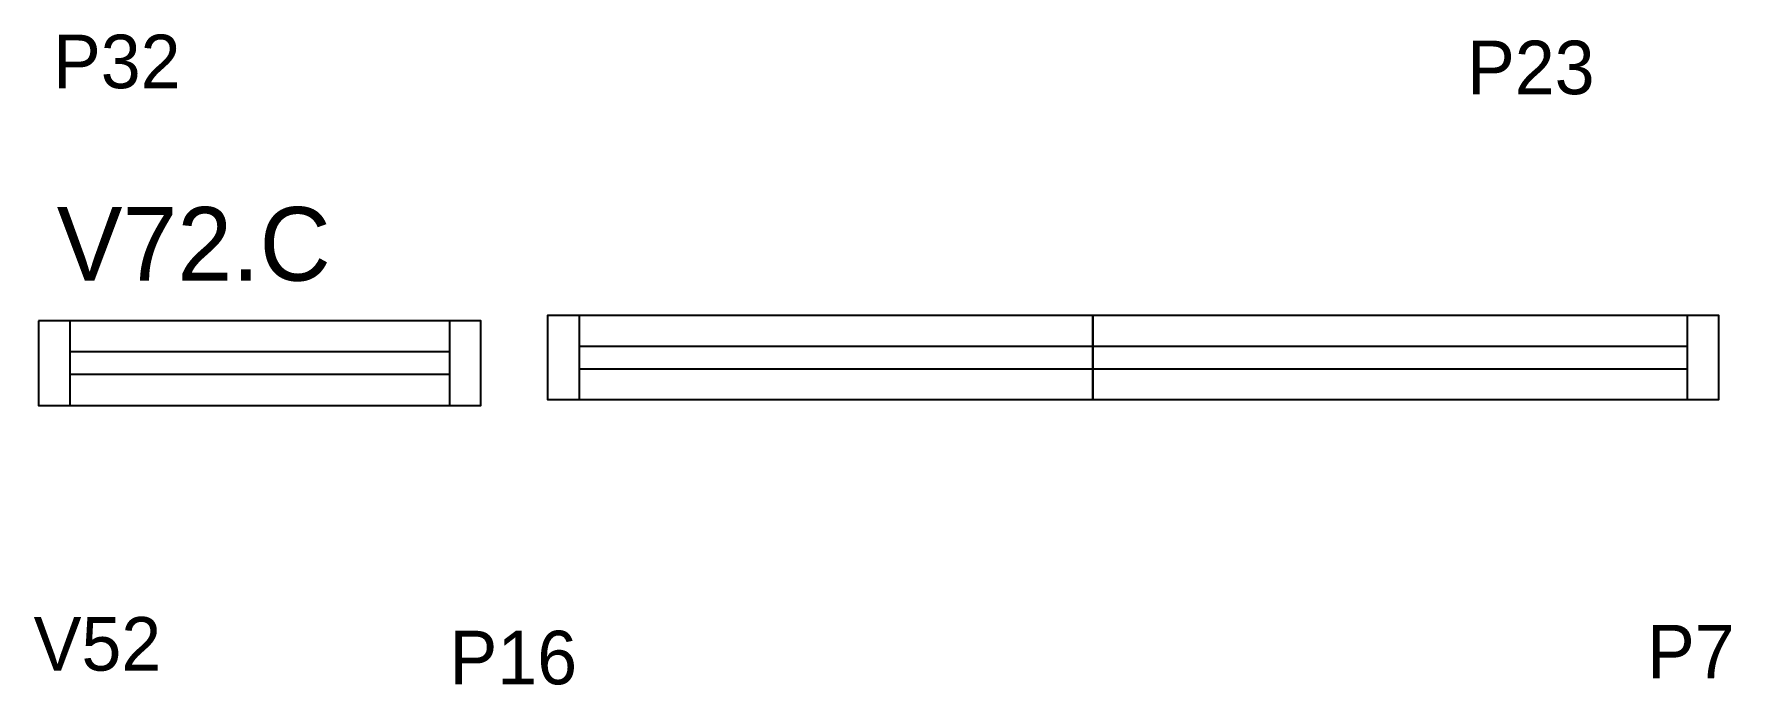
# Model space of a CAD drawing. Header units: metres. Extents: x 5009 to 5389, y -1144 to -998.
import ezdxf

# ---------------------------------------------------------------- set-up
doc = ezdxf.new("R2010")
doc.units = ezdxf.units.M
for name, color, linetype in [('5', 7, 'Continuous'), ('NOMENCLATURA', 7, 'Continuous'), ('Painéis', 7, 'Continuous'), ('SARR_2.2x7', 7, 'Continuous')]:
    doc.layers.add(name, color=color, linetype=linetype)

msp = doc.modelspace()

# ---------------------------------------------------------------- linework, layer by layer
at = {"layer": 'Painéis', "color": 7, "lineweight": 25}
msp.add_lwpolyline([(5010.5, -1062.38), (5010.5, -1081.38), (5109.5, -1081.38), (5109.5, -1062.38), (5010.5, -1062.38)], dxfattribs=at)
for points in [[(5246.45, -1080.12), (5124.45, -1080.12), (5124.45, -1061.12), (5246.45, -1061.12)], [(5246.45, -1061.12), (5386.45, -1061.12), (5386.45, -1080.12), (5246.45, -1080.12)]]:
    msp.add_lwpolyline(points, close=True, dxfattribs=at)
at = {"layer": 'SARR_2.2x7', "color": 7, "lineweight": 25}
for p, q in [((5017.5, -1062.38), (5017.5, -1081.38)), ((5102.5, -1062.38), (5102.5, -1081.38)), ((5131.45, -1061.12), (5131.45, -1080.12)), ((5379.45, -1061.12), (5379.45, -1080.12)), ((5102.5, -1069.38), (5017.5, -1069.38)), ((5246.45, -1068.12), (5131.45, -1068.12)), ((5379.45, -1068.12), (5246.45, -1068.12)), ((5017.5, -1074.38), (5102.5, -1074.38)), ((5131.45, -1073.12), (5246.45, -1073.12)), ((5246.45, -1073.12), (5379.45, -1073.12))]:
    msp.add_line(p, q, dxfattribs=at)

# ---------------------------------------------------------------- texts
at = {"layer": '5', "color": 7, "lineweight": 25}
for s, p in [('P32', (5013.72, -1010.28)), ('P23', (5330.19, -1011.62)), ('V52', (5009.39, -1140.78)), ('P16', (5102.47, -1143.85)), ('P7', (5370.47, -1142.53))]:
    msp.add_text(s, height=12, dxfattribs=at).set_placement(p)
at = {"layer": 'NOMENCLATURA', "color": 7, "lineweight": 25}
msp.add_text('V72.C', height=16.5, dxfattribs=at).set_placement((5014.56, -1053.4))

doc.saveas('drawing.dxf')
